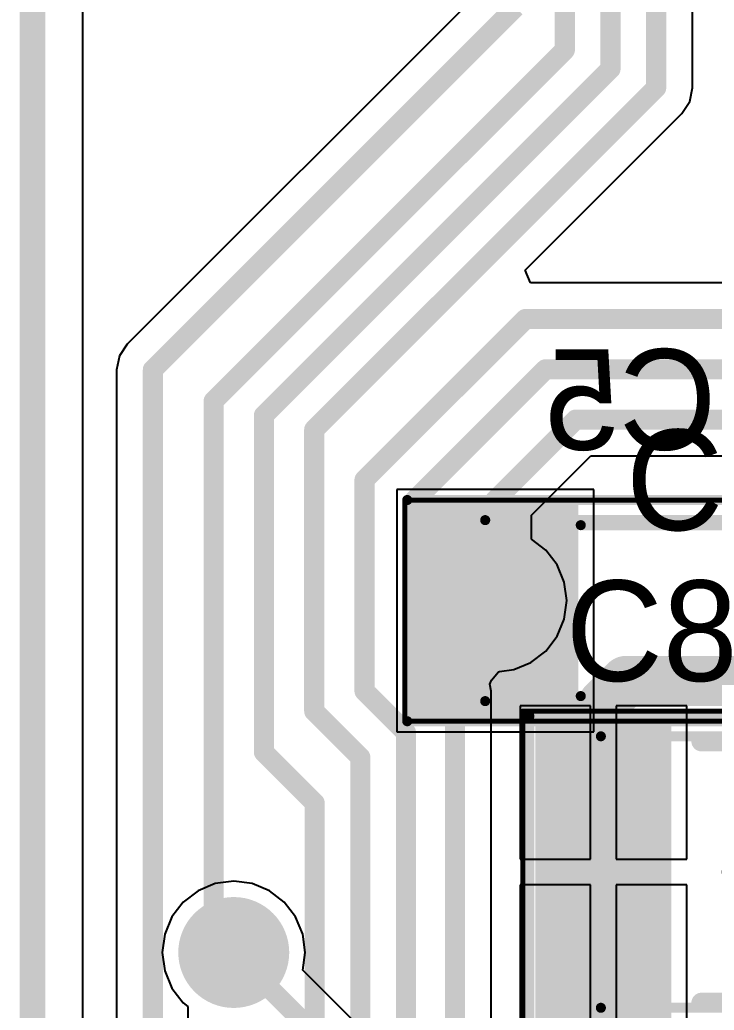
# Model space of a CAD drawing. Header units: millimetres. Extents: x 29.9 to 75.1, y 29.9 to 100.1.
# Drawn here: x 29.87 to 36.78, y 80.73 to 90.58 of the extents above; entities that cross this region are included whole.
import ezdxf

# ---------------------------------------------------------------- set-up
doc = ezdxf.new("R2010")
doc.units = ezdxf.units.MM
for name, color, linetype in [('BottomLayer', 5, 'Continuous'), ('BottomOverlay', 54, 'Continuous'), ('BottomPaste', 16, 'Continuous'), ('BottomSolder', 6, 'Continuous'), ('Mechanical1', 6, 'Continuous'), ('Mechanical13', 56, 'Continuous'), ('Mechanical15', 56, 'Continuous'), ('MultiLayer', 9, 'Continuous'), ('TopLayer', 1, 'Continuous'), ('TopOverlay', 2, 'Continuous'), ('TopPaste', 8, 'Continuous'), ('TopSolder', 216, 'Continuous'), ('ViaHoleLayer', 16, 'Continuous')]:
    doc.layers.add(name, color=color, linetype=linetype)

# ---------------------------------------------------------------- blocks, each defined once
blk = doc.blocks.new('SMD_C_1210_1302')
at = {"layer": 'Mechanical13', "const_width": 0.1}
for points in [[(-1.75, 1.35), (-1.75, -1.35)], [(1.75, 1.35), (-1.75, 1.35)], [(1.75, 1.35), (1.75, -1.35)], [(1.75, -1.35), (-1.75, -1.35)]]:
    blk.add_lwpolyline(points, dxfattribs=at)
at = {"layer": 'Mechanical13', "const_width": 0.05}
for points in [[(-1.775, 1.35, 1), (-1.725, 1.35, 1)], [(-1.775, 1.35, 1), (-1.725, 1.35, 1)], [(1.725, 1.35, 1), (1.775, 1.35, 1)], [(1.725, 1.35, 1), (1.775, 1.35, 1)], [(-1.775, -1.35, 1), (-1.725, -1.35, 1)], [(-1.775, -1.35, 1), (-1.725, -1.35, 1)], [(1.725, -1.35, 1), (1.775, -1.35, 1)], [(1.725, -1.35, 1), (1.775, -1.35, 1)]]:
    blk.add_lwpolyline(points, format="xyb", close=True, dxfattribs=at)
at = {"layer": 'Mechanical15'}
for points, const_width in [([(-2.525, 1.625), (-2.525, -1.6)], 0.05), ([(2.525, 1.625), (-2.525, 1.625)], 0.05), ([(2.525, 1.625), (2.525, -1.6)], 0.05), ([(0, 0.5), (0, -0.5)], 0.1), ([(0.5, 0), (-0.5, 0)], 0.1), ([(2.525, -1.6), (-2.525, -1.6)], 0.05)]:
    blk.add_lwpolyline(points, dxfattribs=dict(at, const_width=const_width))
for points, const_width in [([(-2.5375, 1.625, 1), (-2.5125, 1.625, 1)], 0.025), ([(-2.5375, 1.625, 1), (-2.5125, 1.625, 1)], 0.025), ([(2.5125, 1.625, 1), (2.5375, 1.625, 1)], 0.025), ([(2.5125, 1.625, 1), (2.5375, 1.625, 1)], 0.025), ([(-0.025, 0.5, 1), (0.025, 0.5, 1)], 0.05), ([(-0.525, 0, 1), (-0.475, 0, 1)], 0.05), ([(0.475, 0, 1), (0.525, 0, 1)], 0.05), ([(-0.025, -0.5, 1), (0.025, -0.5, 1)], 0.05), ([(-2.5375, -1.6, 1), (-2.5125, -1.6, 1)], 0.025), ([(-2.5375, -1.6, 1), (-2.5125, -1.6, 1)], 0.025), ([(2.5125, -1.6, 1), (2.5375, -1.6, 1)], 0.025), ([(2.5125, -1.6, 1), (2.5375, -1.6, 1)], 0.025)]:
    blk.add_lwpolyline(points, format="xyb", close=True, dxfattribs=dict(at, const_width=const_width))
at = {"layer": 'TopLayer'}
for points in [[(-1.15, -1.4), (-1.15, 1.4), (-2.3, -1.4), (-2.3, 1.4)], [(2.3, -1.4), (2.3, 1.4), (1.15, -1.4), (1.15, 1.4)]]:
    blk.add_solid(points, dxfattribs=at)
at = {"layer": 'TopOverlay'}
for points, const_width in [([(-2.475, 1.575), (-2.475, -1.55)], 0.127), ([(2.475, 1.575), (-2.475, 1.575)], 0.127), ([(2.475, 1.575), (2.475, -1.55)], 0.127), ([(0.75, 1.3), (-0.75, 1.3)], 0.2), ([(0.75, -1.3), (-0.75, -1.3)], 0.2), ([(2.475, -1.55), (-2.475, -1.55)], 0.127)]:
    blk.add_lwpolyline(points, dxfattribs=dict(at, const_width=const_width))
for points, const_width in [([(-2.5067, 1.575, 1), (-2.4432, 1.575, 1)], 0.0635), ([(-2.5067, 1.575, 1), (-2.4432, 1.575, 1)], 0.0635), ([(2.4432, 1.575, 1), (2.5067, 1.575, 1)], 0.0635), ([(2.4432, 1.575, 1), (2.5067, 1.575, 1)], 0.0635), ([(-0.8, 1.3, 1), (-0.7, 1.3, 1)], 0.1), ([(0.7, 1.3, 1), (0.8, 1.3, 1)], 0.1), ([(-0.8, -1.3, 1), (-0.7, -1.3, 1)], 0.1), ([(0.7, -1.3, 1), (0.8, -1.3, 1)], 0.1), ([(-2.5067, -1.55, 1), (-2.4432, -1.55, 1)], 0.0635), ([(-2.5067, -1.55, 1), (-2.4432, -1.55, 1)], 0.0635), ([(2.4432, -1.55, 1), (2.5067, -1.55, 1)], 0.0635), ([(2.4432, -1.55, 1), (2.5067, -1.55, 1)], 0.0635)]:
    blk.add_lwpolyline(points, format="xyb", close=True, dxfattribs=dict(at, const_width=const_width))
at = {"layer": 'TopPaste'}
for points in [[(-1.15, -1.4), (-1.15, 1.4), (-2.3, -1.4), (-2.3, 1.4)], [(2.3, -1.4), (2.3, 1.4), (1.15, -1.4), (1.15, 1.4)]]:
    blk.add_solid(points, dxfattribs=at)
at = {"layer": 'TopSolder'}
for points in [[(-1.0484, -1.5016), (-1.0484, 1.5016), (-2.4016, -1.5016), (-2.4016, 1.5016)], [(2.4016, -1.5016), (2.4016, 1.5016), (1.0484, -1.5016), (1.0484, 1.5016)]]:
    blk.add_solid(points, dxfattribs=at)
blk = doc.blocks.new('SMD_C_1206_B_1304')
at = {"layer": 'BottomLayer'}
for points in [[(-2.325, 0.95), (-2.325, -0.95), (-0.875, 0.95), (-0.875, -0.95)], [(0.875, 0.95), (0.875, -0.95), (2.325, 0.95), (2.325, -0.95)]]:
    blk.add_solid(points, dxfattribs=at)
at = {"layer": 'BottomOverlay', "const_width": 0.1}
for points in [[(-2.475, 1.1), (2.475, 1.1)], [(-2.475, -1.1), (-2.475, 1.1)], [(2.475, -1.1), (2.475, 1.1)], [(-0.75, 0.85), (0.75, 0.85)], [(-0.75, -0.85), (0.75, -0.85)], [(-2.475, -1.1), (2.475, -1.1)]]:
    blk.add_lwpolyline(points, dxfattribs=at)
at = {"layer": 'BottomOverlay', "const_width": 0.05}
for points in [[(-2.5, 1.1, 1), (-2.45, 1.1, 1)], [(-2.5, 1.1, 1), (-2.45, 1.1, 1)], [(2.45, 1.1, 1), (2.5, 1.1, 1)], [(2.45, 1.1, 1), (2.5, 1.1, 1)], [(-0.775, 0.85, 1), (-0.725, 0.85, 1)], [(0.725, 0.85, 1), (0.775, 0.85, 1)], [(-0.775, -0.85, 1), (-0.725, -0.85, 1)], [(0.725, -0.85, 1), (0.775, -0.85, 1)], [(-2.5, -1.1, 1), (-2.45, -1.1, 1)], [(-2.5, -1.1, 1), (-2.45, -1.1, 1)], [(2.45, -1.1, 1), (2.5, -1.1, 1)], [(2.45, -1.1, 1), (2.5, -1.1, 1)]]:
    blk.add_lwpolyline(points, format="xyb", close=True, dxfattribs=at)
at = {"layer": 'BottomPaste'}
for points in [[(-2.325, 0.95), (-2.325, -0.95), (-0.875, 0.95), (-0.875, -0.95)], [(0.875, 0.95), (0.875, -0.95), (2.325, 0.95), (2.325, -0.95)]]:
    blk.add_solid(points, dxfattribs=at)
at = {"layer": 'BottomSolder'}
for points in [[(-2.4266, 1.0516), (-2.4266, -1.0516), (-0.7734, 1.0516), (-0.7734, -1.0516)], [(0.7734, 1.0516), (0.7734, -1.0516), (2.4266, 1.0516), (2.4266, -1.0516)]]:
    blk.add_solid(points, dxfattribs=at)
at = {"layer": 'Mechanical13', "const_width": 0.1}
for points in [[(-1.7, 0.9), (1.7, 0.9)], [(-1.7, -0.9), (-1.7, 0.9)], [(1.7, -0.9), (1.7, 0.9)], [(-1.7, -0.9), (1.7, -0.9)]]:
    blk.add_lwpolyline(points, dxfattribs=at)
at = {"layer": 'Mechanical13', "const_width": 0.05}
for points in [[(-1.725, 0.9, 1), (-1.675, 0.9, 1)], [(-1.725, 0.9, 1), (-1.675, 0.9, 1)], [(1.675, 0.9, 1), (1.725, 0.9, 1)], [(1.675, 0.9, 1), (1.725, 0.9, 1)], [(-1.725, -0.9, 1), (-1.675, -0.9, 1)], [(-1.725, -0.9, 1), (-1.675, -0.9, 1)], [(1.675, -0.9, 1), (1.725, -0.9, 1)], [(1.675, -0.9, 1), (1.725, -0.9, 1)]]:
    blk.add_lwpolyline(points, format="xyb", close=True, dxfattribs=at)
at = {"layer": 'Mechanical15', "const_width": 0.05}
for points in [[(-2.5, 1.1), (2.475, 1.1)], [(-2.5, -1.1), (-2.5, 1.1)], [(2.475, -1.1), (2.475, 1.1)], [(-2.5, -1.1), (2.475, -1.1)]]:
    blk.add_lwpolyline(points, dxfattribs=at)
at = {"layer": 'Mechanical15', "const_width": 0.025}
for points in [[(-2.5125, 1.1, 1), (-2.4875, 1.1, 1)], [(-2.5125, 1.1, 1), (-2.4875, 1.1, 1)], [(2.4625, 1.1, 1), (2.4875, 1.1, 1)], [(2.4625, 1.1, 1), (2.4875, 1.1, 1)], [(-2.5125, -1.1, 1), (-2.4875, -1.1, 1)], [(-2.5125, -1.1, 1), (-2.4875, -1.1, 1)], [(2.4625, -1.1, 1), (2.4875, -1.1, 1)], [(2.4625, -1.1, 1), (2.4875, -1.1, 1)]]:
    blk.add_lwpolyline(points, format="xyb", close=True, dxfattribs=at)

msp = doc.modelspace()

# ---------------------------------------------------------------- linework, layer by layer
at = {"layer": 'BottomLayer'}
for p, q in [((30.5, 73.9), (30.5, 99.7)), ((35.579, 85.904), (33.621, 85.904)), ((33.621, 85.904), (33.621, 83.496)), ((35.579, 83.496), (35.579, 85.904)), ((33.621, 83.496), (35.579, 83.496)), ((31.8162, 81.9859), (31.645, 81.9149)), ((32, 82.0101), (31.8162, 81.9859)), ((32.1838, 81.9859), (32, 82.0101)), ((32.355, 81.9149), (32.1838, 81.9859)), ((31.645, 81.9149), (31.4979, 81.8021)), ((32.5021, 81.8021), (32.355, 81.9149)), ((31.4979, 81.8021), (31.3851, 81.655)), ((32.6149, 81.655), (32.5021, 81.8021)), ((31.3851, 81.655), (31.3141, 81.4838)), ((32.6859, 81.4838), (32.6149, 81.655)), ((31.3141, 81.4838), (31.2899, 81.3)), ((32.7101, 81.3), (32.6859, 81.4838)), ((31.2899, 81.3), (31.3141, 81.1162)), ((32.6869, 81.1236), (32.7101, 81.3)), ((31.3141, 81.1162), (31.3851, 80.945)), ((33.2495, 80.5609), (32.6869, 81.1236)), ((31.3851, 80.945), (31.4979, 80.7979)), ((31.4979, 80.7979), (31.5427, 80.7635)), ((31.5427, 80.7635), (31.5427, 80.6365))]:
    msp.add_line(p, q, dxfattribs=at)
for points, const_width in [([(34.375, 84.8, 1), (34.825, 84.8, 1)], 0.45), ([(34.55, 84.8, 1), (34.65, 84.8, 1)], 0.1), ([(34.65, 84.8, 1), (34.75, 84.8, 1)], 0.1), ([(34.65, 84.8, 1), (34.75, 84.8, 1)], 0.1), ([(34.55, 84.7, 1), (34.65, 84.7, 1)], 0.1), ([(31.775, 81.3, 1), (32.225, 81.3, 1)], 0.45), ([(31.95, 81.3, 1), (32.05, 81.3, 1)], 0.1)]:
    msp.add_lwpolyline(points, format="xyb", close=True, dxfattribs=dict(at, const_width=const_width))
at = {"layer": 'BottomLayer', "const_width": 0.2}
for points in [[(34.6, 84.8), (34.7, 84.8)], [(34.6, 84.7), (34.7, 84.8)], [(32, 81.3), (33.1, 80.2)]]:
    msp.add_lwpolyline(points, dxfattribs=at)
at = {"layer": 'BottomSolder', "const_width": 0.5516}
for points in [[(34.3242, 84.8, 1), (34.8758, 84.8, 1)], [(31.7242, 81.3, 1), (32.2758, 81.3, 1)]]:
    msp.add_lwpolyline(points, format="xyb", close=True, dxfattribs=at)
at = {"layer": 'Mechanical1', "const_width": 0.254}
msp.add_lwpolyline([(30, 30), (30, 100)], dxfattribs=at)
at = {"layer": 'MultiLayer', "const_width": 0.45}
for points in [[(34.375, 84.8, 1), (34.825, 84.8, 1)], [(31.775, 81.3, 1), (32.225, 81.3, 1)]]:
    msp.add_lwpolyline(points, format="xyb", close=True, dxfattribs=at)
at = {"layer": 'TopLayer'}
for p, q in [((30.5, 73.9), (30.5, 99.7)), ((36.5609, 89.9), (36.5609, 94.7391)), ((34.4391, 90.8495), (30.9408, 87.3512)), ((36.5335, 89.7619), (36.5609, 89.9)), ((36.4552, 89.6448), (36.5335, 89.7619)), ((34.8972, 88.0868), (36.4552, 89.6448)), ((34.951, 87.9609), (34.8972, 88.0868)), ((37.6063, 87.9609), (34.951, 87.9609)), ((30.9408, 87.3512), (30.8625, 87.2341)), ((30.8625, 87.2341), (30.8351, 87.096)), ((30.8351, 87.096), (30.8351, 76.904)), ((34.9609, 85.6505), (35.5495, 86.2391)), ((35.5495, 86.2391), (38.958, 86.2391)), ((34.9609, 85.4104), (34.9609, 85.6505)), ((35.1021, 85.3021), (34.9609, 85.4104)), ((35.2149, 85.155), (35.1021, 85.3021)), ((35.2859, 84.9838), (35.2149, 85.155)), ((35.3101, 84.8), (35.2859, 84.9838)), ((35.2859, 84.6162), (35.3101, 84.8)), ((35.2149, 84.445), (35.2859, 84.6162)), ((35.1021, 84.2979), (35.2149, 84.445)), ((34.955, 84.1851), (35.1021, 84.2979)), ((34.7838, 84.1141), (34.955, 84.1851)), ((34.5638, 84.0069), (34.6338, 84.0912)), ((34.6338, 84.0912), (34.6417, 84.0954)), ((34.6417, 84.0954), (34.7838, 84.1141)), ((34.5473, 83.9688), (34.5638, 84.0069)), ((34.5609, 83.9), (34.5473, 83.9688)), ((34.5609, 77.0495), (34.5609, 83.9)), ((35.548, 83.754), (34.846, 83.754)), ((34.846, 83.754), (34.846, 82.227)), ((35.548, 82.227), (35.548, 83.754)), ((36.504, 83.754), (35.802, 83.754)), ((35.802, 83.754), (35.802, 82.227)), ((36.504, 82.227), (36.504, 83.754)), ((34.846, 82.227), (35.548, 82.227)), ((35.802, 82.227), (36.504, 82.227)), ((35.548, 81.973), (34.846, 81.973)), ((34.846, 81.973), (34.846, 80.446)), ((35.548, 80.446), (35.548, 81.973)), ((36.504, 81.973), (35.802, 81.973)), ((35.802, 81.973), (35.802, 80.446)), ((36.504, 80.446), (36.504, 81.973))]:
    msp.add_line(p, q, dxfattribs=at)
for points, const_width in [([(35.292, 90.2761), (35.292, 95.592)], 0.2), ([(35.746, 90.0881), (35.746, 95.146)], 0.2), ([(36.2, 89.9), (36.2, 94.9)], 0.2), ([(31.196, 87.096), (34.8, 90.7)], 0.2), ([(31.8, 86.7841), (35.292, 90.2761)], 0.2), ([(32.3, 86.6421), (35.746, 90.0881)], 0.2), ([(32.8, 86.5), (36.2, 89.9)], 0.2), ([(33.3, 86), (34.9, 87.6)], 0.2), ([(34.9, 87.6), (37.9, 87.6)], 0.2), ([(31.196, 76.904), (31.196, 87.096)], 0.2), ([(33.796, 85.796), (35.1, 87.1)], 0.2), ([(35.1, 87.1), (38.2, 87.1)], 0.2), ([(31.8, 81.5), (31.8, 86.7841)], 0.2), ([(32.3, 83.292), (32.3, 86.6421)], 0.2), ([(34.6, 85.8), (35.4, 86.6)], 0.2), ([(35.4, 86.6), (38.958, 86.6)], 0.2), ([(32.8, 83.7), (32.8, 86.5)], 0.2), ([(33.3, 83.9), (33.3, 86)], 0.2), ([(33.796, 84.304), (33.796, 85.796)], 0.2), ([(34.6, 84.8), (34.6, 85.8)], 0.2), ([(33.796, 84.304), (34.2, 83.9)], 0.2), ([(35.675, 83.775), (35.9, 84)], 0.5), ([(35.9, 84), (38.1, 84)], 0.5), ([(35.675, 82.1), (35.675, 83.775)], 0.5), ([(33.3, 83.9), (33.712, 83.488)], 0.2), ([(34.2, 76.9), (34.2, 83.9)], 0.2), ([(32.8, 83.7), (33.258, 83.242)], 0.2), ([(33.712, 77.812), (33.712, 83.488)], 0.2), ([(32.3, 83.292), (32.804, 82.788)], 0.2), ([(33.258, 78.958), (33.258, 83.242)], 0.2), ([(32.804, 80.604), (32.804, 82.788)], 0.2), ([(31.8, 81.5), (32, 81.3)], 0.2)]:
    msp.add_lwpolyline(points, dxfattribs=dict(at, const_width=const_width))
for points, const_width in [([(35.242, 90.2761, 1), (35.342, 90.2761, 1)], 0.1), ([(35.242, 90.2761, 1), (35.342, 90.2761, 1)], 0.1), ([(35.696, 90.0881, 1), (35.796, 90.0881, 1)], 0.1), ([(35.696, 90.0881, 1), (35.796, 90.0881, 1)], 0.1), ([(36.15, 89.9, 1), (36.25, 89.9, 1)], 0.1), ([(36.15, 89.9, 1), (36.25, 89.9, 1)], 0.1), ([(34.85, 87.6, 1), (34.95, 87.6, 1)], 0.1), ([(34.85, 87.6, 1), (34.95, 87.6, 1)], 0.1), ([(31.146, 87.096, 1), (31.246, 87.096, 1)], 0.1), ([(31.146, 87.096, 1), (31.246, 87.096, 1)], 0.1), ([(35.05, 87.1, 1), (35.15, 87.1, 1)], 0.1), ([(35.05, 87.1, 1), (35.15, 87.1, 1)], 0.1), ([(31.75, 86.7841, 1), (31.85, 86.7841, 1)], 0.1), ([(31.75, 86.7841, 1), (31.85, 86.7841, 1)], 0.1), ([(32.25, 86.6421, 1), (32.35, 86.6421, 1)], 0.1), ([(32.25, 86.6421, 1), (32.35, 86.6421, 1)], 0.1), ([(35.35, 86.6, 1), (35.45, 86.6, 1)], 0.1), ([(35.35, 86.6, 1), (35.45, 86.6, 1)], 0.1), ([(32.75, 86.5, 1), (32.85, 86.5, 1)], 0.1), ([(32.75, 86.5, 1), (32.85, 86.5, 1)], 0.1), ([(33.25, 86, 1), (33.35, 86, 1)], 0.1), ([(33.25, 86, 1), (33.35, 86, 1)], 0.1), ([(33.746, 85.796, 1), (33.846, 85.796, 1)], 0.1), ([(33.746, 85.796, 1), (33.846, 85.796, 1)], 0.1), ([(34.55, 85.8, 1), (34.65, 85.8, 1)], 0.1), ([(34.55, 85.8, 1), (34.65, 85.8, 1)], 0.1), ([(34.375, 84.8, 1), (34.825, 84.8, 1)], 0.45), ([(34.55, 84.8, 1), (34.65, 84.8, 1)], 0.1), ([(33.746, 84.304, 1), (33.846, 84.304, 1)], 0.1), ([(33.746, 84.304, 1), (33.846, 84.304, 1)], 0.1), ([(35.775, 84, 1), (36.025, 84, 1)], 0.25), ([(35.775, 84, 1), (36.025, 84, 1)], 0.25), ([(35.55, 83.775, 1), (35.8, 83.775, 1)], 0.25), ([(35.55, 83.775, 1), (35.8, 83.775, 1)], 0.25), ([(33.25, 83.9, 1), (33.35, 83.9, 1)], 0.1), ([(33.25, 83.9, 1), (33.35, 83.9, 1)], 0.1), ([(34.15, 83.9, 1), (34.25, 83.9, 1)], 0.1), ([(34.15, 83.9, 1), (34.25, 83.9, 1)], 0.1), ([(32.75, 83.7, 1), (32.85, 83.7, 1)], 0.1), ([(32.75, 83.7, 1), (32.85, 83.7, 1)], 0.1), ([(33.662, 83.488, 1), (33.762, 83.488, 1)], 0.1), ([(33.662, 83.488, 1), (33.762, 83.488, 1)], 0.1), ([(32.25, 83.292, 1), (32.35, 83.292, 1)], 0.1), ([(32.25, 83.292, 1), (32.35, 83.292, 1)], 0.1), ([(33.208, 83.242, 1), (33.308, 83.242, 1)], 0.1), ([(33.208, 83.242, 1), (33.308, 83.242, 1)], 0.1), ([(32.754, 82.788, 1), (32.854, 82.788, 1)], 0.1), ([(32.754, 82.788, 1), (32.854, 82.788, 1)], 0.1), ([(35.55, 82.1, 1), (35.8, 82.1, 1)], 0.25), ([(31.775, 81.3, 1), (32.225, 81.3, 1)], 0.45), ([(31.75, 81.5, 1), (31.85, 81.5, 1)], 0.1), ([(31.75, 81.5, 1), (31.85, 81.5, 1)], 0.1), ([(31.95, 81.3, 1), (32.05, 81.3, 1)], 0.1)]:
    msp.add_lwpolyline(points, format="xyb", close=True, dxfattribs=dict(at, const_width=const_width))
at = {"layer": 'TopSolder', "const_width": 0.5516}
for points in [[(34.3242, 84.8, 1), (34.8758, 84.8, 1)], [(31.7242, 81.3, 1), (32.2758, 81.3, 1)]]:
    msp.add_lwpolyline(points, format="xyb", close=True, dxfattribs=at)
at = {"layer": 'ViaHoleLayer', "const_width": 0.25}
for points in [[(34.475, 84.8, 1), (34.725, 84.8, 1)], [(31.875, 81.3, 1), (32.125, 81.3, 1)]]:
    msp.add_lwpolyline(points, format="xyb", close=True, dxfattribs=at)

# ---------------------------------------------------------------- block references
for name, p, rotation in [('SMD_C_1206_B_1304', (36.2, 84.7), 360), ('SMD_C_1210_1302', (37.4, 82.1), 180)]:
    msp.add_blockref(name, p, dxfattribs=dict(rotation=rotation))

# ---------------------------------------------------------------- texts
at = {"layer": 'BottomOverlay', "text_generation_flag": 2}
msp.add_text('C5', height=1, dxfattribs=at).set_placement((36.8, 86.3))
at = {"layer": 'TopOverlay'}
for s, p in [('C9', (35.9, 85.5)), ('C8', (35.3, 84))]:
    msp.add_text(s, height=1, dxfattribs=at).set_placement(p)

doc.saveas('drawing.dxf')
